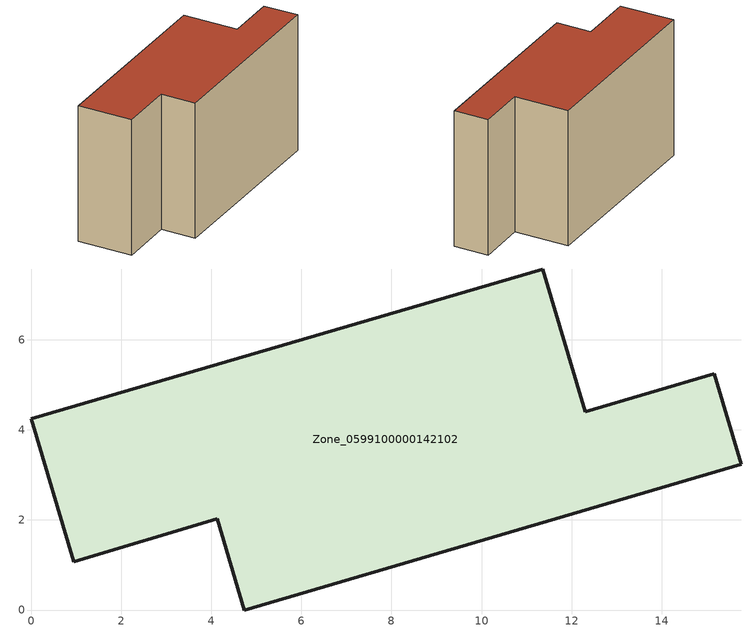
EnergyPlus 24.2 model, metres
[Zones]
Zone_0599100000142102
 floor ground (C_G): 4.13,2.02 0.95,1.07 0,4.24 11.36,7.57 12.3,4.4 15.17,5.25 15.77,3.24 4.73,0 z0
 wall outside (C_F): 11.36,7.57 0,4.24 0.95,1.07 4.13,2.02 4.73,0 15.77,3.24 15.17,5.25 12.3,4.4 11.36,7.57 z0:8.32
 roof outside (C_R): 4.73,0 15.77,3.24 15.17,5.25 12.3,4.4 11.36,7.57 0,4.24 0.95,1.07 4.13,2.02 z8.32
[BUILDING]
Pand.0599100000142102: North Axis=0; Terrain=City; Loads Convergence Tolerance Value=0.04; Temperature Convergence Tolerance Value=0.4; Solar Distribution=FullExterior; Maximum Number of Warmup Days=25; Minimum Number of Warmup Days=1
[Site:Location]
Rotterdam.The.Hague.AP_ZH_NLD Design_Conditions: Latitude=51.96; Longitude=4.45; Time Zone=1; Elevation=-4.5
[SITE:GROUNDTEMPERATURE:BUILDINGSURFACE]
18, 18, 18, 18, 18, 18, 18, 18, 18, 18, 18, 18
[MATERIAL] Thermal Absorptance=0.9; Solar Absorptance=0.7; Visible Absorptance=0.7
Name | Roughness | Thickness | Conductivity | Density | Specific Heat
G.TI.1975-1991 | MediumSmooth | 0.15 | 0.288461 | 540 | 1210
F.TI.1975-1991 | Rough | 0.3 | 0.230769 | 1920 | 840
R.TI.1975-1991 | MediumRough | 0.2 | 0.153846 | 1500 | 1000
[CONSTRUCTION]
C_G: G.TI.1975-1991
C_F: F.TI.1975-1991
C_R: R.TI.1975-1991
[ZONE]
Zone_0599100000142102: Type=1; Multiplier=1; Ceiling Height=Autocalculate; Volume=Autocalculate; Floor Area=autocalculate; Part of Total Floor Area=Yes
[ZONEINFILTRATION:DESIGNFLOWRATE]
Infil_Zone_0599100000142102: Zone or ZoneList or Space or SpaceList=Zone_0599100000142102; Schedule=AlwaysOn; Design Flow Rate Calculation Method=Flow/Area; Flow Rate per Floor Area=0.003; Constant Term Coefficient=1; Temperature Term Coefficient=0; Velocity Term Coefficient=0; Velocity Squared Term Coefficient=0
[HVACTEMPLATE:ZONE:IDEALLOADSAIRSYSTEM]
Zone_0599100000142102: Maximum Heating Supply Air Temperature=50; Minimum Cooling Supply Air Temperature=13; Maximum Heating Supply Air Humidity Ratio=0.0156; Minimum Cooling Supply Air Humidity Ratio=0.0077; Heating Limit=NoLimit; Cooling Limit=NoLimit; Dehumidification Control Type=ConstantSensibleHeatRatio; Cooling Sensible Heat Ratio=0.7; Dehumidification Setpoint=60; Humidification Control Type=None; Humidification Setpoint=30; Outdoor Air Method=None; Outdoor Air Flow Rate per Person=0.00944; Outdoor Air Flow Rate per Zone Floor Area=0; Outdoor Air Flow Rate per Zone=0; Demand Controlled Ventilation Type=None; Outdoor Air Economizer Type=NoEconomizer; Heat Recovery Type=None; Sensible Heat Recovery Effectiveness=0.7; Latent Heat Recovery Effectiveness=0.65
[ZONECONTROL:THERMOSTAT]
ThermostatControl_Zone_0599100000142102: Zone or ZoneList=Zone_0599100000142102; Control Type Schedule=DualSetpointControlType; Control 1=Thermostat_Zone_0599100000142102; Temperature Difference Between Cutout And Setpoint=0
[THERMOSTATSETPOINT:DUALSETPOINT]
Thermostat_Zone_0599100000142102: Heating Setpoint Temperature Schedule=HeatingSetpoint_Zone_0599100000142102; Cooling Setpoint Temperature Schedule=CoolingSetpoint_Zone_0599100000142102
[SCHEDULE:COMPACT]
HeatingSetpoint_Zone_0599100000142102: Through: 12/31, For: AllDays, Until: 24:00, 21
CoolingSetpoint_Zone_0599100000142102: Through: 12/31, For: AllDays, Until: 24:00, 24
DualSetpointControlType: Through: 12/31, For: AllDays, Until: 24:00, 4
AlwaysOn: Through: 12/31, For: AllDays, Until: 24:00, 1
